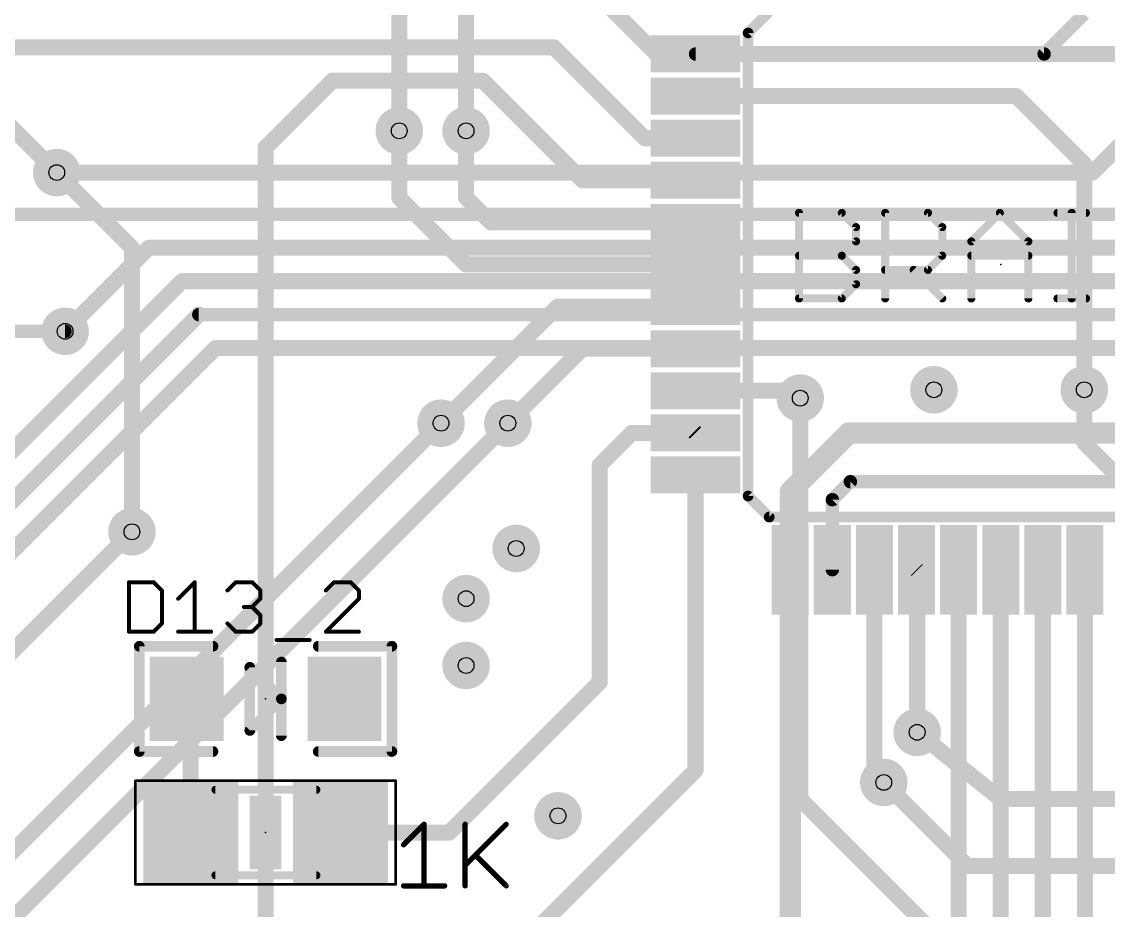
# Model space of a CAD drawing. Extents: x -1 to 156, y 2 to 108.
# Drawn here: x 39.82 to 60.46, y 44.88 to 61.76 of the extents above; entities that cross this region are included whole.
import ezdxf

# ---------------------------------------------------------------- set-up
doc = ezdxf.new("R2010")
doc.units = 0
for name, color, linetype in [('1', 22, 'CONTINUOUS'), ('16', 175, 'CONTINUOUS'), ('18', 82, 'CONTINUOUS'), ('21', 253, 'CONTINUOUS'), ('23', 7, 'CONTINUOUS'), ('25', 253, 'CONTINUOUS'), ('27', 253, 'CONTINUOUS'), ('29', 253, 'CONTINUOUS'), ('30', 253, 'CONTINUOUS'), ('31', 253, 'CONTINUOUS'), ('35', 253, 'CONTINUOUS'), ('39', 22, 'CONTINUOUS'), ('44', 253, 'CONTINUOUS'), ('51', 253, 'CONTINUOUS')]:
    doc.layers.add(name, color=color, linetype=linetype)

# ---------------------------------------------------------------- blocks, each defined once
blk = doc.blocks.new('RECT')
blk.add_solid([(-0.5, -0.5), (0.5, -0.5), (-0.5, 0.5), (0.5, 0.5)])
blk = doc.blocks.new('ROUNDV')
at = {"const_width": 0.5}
blk.add_lwpolyline([(0, -0.25, 1), (0, 0.25, 1), (0, -0.25)], format="xyb", dxfattribs=at)

msp = doc.modelspace()

# ---------------------------------------------------------------- linework, layer by layer
at = {"layer": '1'}
for points, const_width in [([(60.0075, 61.9125), (59.245, 61.15)], 0.254), ([(40.4813, 58.8963), (38.1, 61.2775)], 0.3048), ([(49.9269, 61.2775), (39.4494, 61.2775)], 0.3048), ([(49.9269, 61.2775), (51.6544, 59.55)], 0.3048), ([(59.245, 61.15), (52.62, 61.15)], 0.254), ([(45.72, 60.6425), (44.45, 59.3725)], 0.3048), ([(48.5775, 60.6425), (45.72, 60.6425)], 0.3048), ([(50.47, 58.75), (48.5775, 60.6425)], 0.3048), ([(52.62, 60.35), (58.7125, 60.35)], 0.3048), ([(58.7125, 60.35), (60.0075, 59.055)], 0.3048), ([(46.99, 59.69), (46.99, 58.42)], 0.3048), ([(48.26, 58.42), (48.26, 59.69)], 0.3048), ([(51.6544, 59.55), (52.62, 59.55)], 0.3048), ([(44.45, 59.3725), (44.45, 33.3375)], 0.3048), ([(60.0075, 59.055), (60.0075, 54.7688)], 0.3048), ([(41.91, 57.4675), (40.4813, 58.8963)], 0.3048), ([(52.62, 58.75), (50.47, 58.75)], 0.3048), ([(46.99, 58.42), (48.26, 57.15)], 0.3048), ([(48.73, 57.95), (48.26, 58.42)], 0.3048), ([(52.62, 57.95), (48.73, 57.95)], 0.3048), ([(41.91, 52.07), (41.91, 57.4675)], 0.3048), ([(48.26, 57.15), (52.62, 57.15)], 0.3048), ([(47.7838, 54.1337), (50, 56.35)], 0.3048), ([(50, 56.35), (52.62, 56.35)], 0.3048), ([(35.56, 55.88), (40.64, 55.88)], 0.254), ([(49.0538, 54.1337), (50.47, 55.55)], 0.3048), ([(50.47, 55.55), (52.62, 55.55)], 0.3048), ([(54.47, 54.75), (52.62, 54.75)], 0.3048), ([(54.61, 54.61), (54.47, 54.75)], 0.3048), ([(51.41, 53.95), (50.8, 53.34)], 0.3048), ([(52.62, 53.95), (51.41, 53.95)], 0.3048), ([(52.595, 53.975), (52.62, 53.95)], 0.3048), ([(54.42, 52.8325), (55.5375, 53.95)], 0.4064), ([(55.5375, 53.95), (60.82, 53.95)], 0.4064), ([(50.8, 53.34), (50.8, 49.2125)], 0.3048), ([(52.62, 53.15), (52.62, 47.54)], 0.3048), ([(55.22, 52.68), (55.5625, 53.0225)], 0.254), ([(55.5625, 53.0225), (61.2775, 53.0225)], 0.254), ([(54.42, 51.35), (54.42, 52.8325)], 0.4064), ([(55.22, 51.35), (55.22, 52.68)], 0.254), ([(54.42, 51.35), (54.42, 43.9425)], 0.4064), ([(56.02, 47.485), (56.02, 51.35)], 0.3048), ([(56.8325, 51.3375), (56.82, 51.35)], 0.3048), ([(56.8325, 48.26), (56.8325, 51.3375)], 0.3048), ([(57.62, 51.35), (57.62, 33.185)], 0.3048), ([(58.42, 51.35), (58.42, 34.29)], 0.3048), ([(59.22, 51.35), (59.22, 35.725)], 0.3048), ([(60.02, 51.35), (60.02, 42.85)], 0.3048), ([(50.8, 49.2125), (47.9425, 46.355)], 0.3048), ([(43.028, 48.817), (42.95, 48.895)], 0.3048), ([(43.028, 46.355), (43.028, 48.817)], 0.3048), ([(52.62, 47.54), (48.895, 43.815)], 0.3048), ([(56.1975, 47.3075), (56.02, 47.485)], 0.3048), ([(47.9425, 46.355), (45.872, 46.355)], 0.3048)]:
    msp.add_lwpolyline(points, dxfattribs=dict(at, const_width=const_width))
for points, const_width in [([(49.9808, 61.3314, 1), (49.873, 61.2236)], 0.1524), ([(49.9269, 61.2013, 1), (49.9269, 61.3537)], 0.1524), ([(52.62, 61.2135, 1), (52.62, 61.0865)], 0.127), ([(59.2001, 61.1949, 1), (59.2899, 61.1051)], 0.127), ([(59.245, 61.0865, 1), (59.245, 61.2135)], 0.127), ([(45.72, 60.7187, 1), (45.72, 60.5663)], 0.1524), ([(45.7739, 60.5886, 1), (45.6661, 60.6964)], 0.1524), ([(48.6314, 60.6964, 1), (48.5236, 60.5886)], 0.1524), ([(48.5775, 60.5663, 1), (48.5775, 60.7187)], 0.1524), ([(52.62, 60.4262, 1), (52.62, 60.2738)], 0.1524), ([(58.7664, 60.4039, 1), (58.6586, 60.2961)], 0.1524), ([(58.7125, 60.2738, 1), (58.7125, 60.4262)], 0.1524), ([(47.0662, 59.69, 1), (46.9138, 59.69)], 0.1524), ([(48.3362, 59.69, 1), (48.1838, 59.69)], 0.1524), ([(51.6544, 59.6262, 1), (51.6544, 59.4738)], 0.1524), ([(51.6005, 59.4961, 1), (51.7083, 59.6039)], 0.1524), ([(52.62, 59.4738, 1), (52.62, 59.6262)], 0.1524), ([(44.5262, 59.3725, 1), (44.3738, 59.3725)], 0.1524), ([(44.3961, 59.4264, 1), (44.5039, 59.3186)], 0.1524), ([(60.0837, 59.055, 1), (59.9313, 59.055)], 0.1524), ([(59.9536, 59.0011, 1), (60.0614, 59.1089)], 0.1524), ([(40.5351, 58.9501, 1), (40.4274, 58.8424)], 0.1524), ([(40.4274, 58.8424, 1), (40.5351, 58.9501)], 0.1524), ([(50.47, 58.8262, 1), (50.47, 58.6738)], 0.1524), ([(50.4161, 58.6961, 1), (50.5239, 58.8039)], 0.1524), ([(52.62, 58.6738, 1), (52.62, 58.8262)], 0.1524), ([(47.0439, 58.4739, 1), (46.9361, 58.3661)], 0.1524), ([(46.9138, 58.42, 1), (47.0662, 58.42)], 0.1524), ([(48.3139, 58.4739, 1), (48.2061, 58.3661)], 0.1524), ([(48.1838, 58.42, 1), (48.3362, 58.42)], 0.1524), ([(48.73, 58.0262, 1), (48.73, 57.8738)], 0.1524), ([(48.6761, 57.8961, 1), (48.7839, 58.0039)], 0.1524), ([(52.62, 57.8738, 1), (52.62, 58.0262)], 0.1524), ([(41.9862, 57.4675, 1), (41.8338, 57.4675)], 0.1524), ([(41.8561, 57.4136, 1), (41.9639, 57.5214)], 0.1524), ([(48.26, 57.2262, 1), (48.26, 57.0738)], 0.1524), ([(48.2061, 57.0961, 1), (48.3139, 57.2039)], 0.1524), ([(52.62, 57.0738, 1), (52.62, 57.2262)], 0.1524), ([(50, 56.4262, 1), (50, 56.2738)], 0.1524), ([(50.0539, 56.2961, 1), (49.9461, 56.4039)], 0.1524), ([(52.62, 56.2738, 1), (52.62, 56.4262)], 0.1524), ([(40.64, 55.8165, 1), (40.64, 55.9435)], 0.127), ([(50.47, 55.6262, 1), (50.47, 55.4738)], 0.1524), ([(50.5239, 55.4961, 1), (50.4161, 55.6039)], 0.1524), ([(52.62, 55.4738, 1), (52.62, 55.6262)], 0.1524), ([(52.62, 54.8262, 1), (52.62, 54.6738)], 0.1524), ([(54.5239, 54.8039, 1), (54.4161, 54.6961)], 0.1524), ([(54.47, 54.6738, 1), (54.47, 54.8262)], 0.1524), ([(54.5561, 54.5561, 1), (54.6639, 54.6639)], 0.1524), ([(59.9313, 54.7688, 1), (60.0837, 54.7688)], 0.1524), ([(47.7299, 54.1876, 1), (47.8376, 54.0799)], 0.1524), ([(48.9999, 54.1876, 1), (49.1076, 54.0799)], 0.1524), ([(51.41, 54.0262, 1), (51.41, 53.8738)], 0.1524), ([(51.4639, 53.8961, 1), (51.3561, 54.0039)], 0.1524), ([(52.6489, 54.0289, 1), (52.5411, 53.9211)], 0.1524), ([(52.62, 53.8738, 1), (52.62, 54.0262)], 0.1524), ([(55.5375, 54.0516, 1), (55.5375, 53.8484)], 0.2032), ([(55.6093, 53.8782, 1), (55.4657, 54.0218)], 0.2032), ([(52.5661, 53.8961, 1), (52.6739, 54.0039)], 0.1524), ([(50.8762, 53.34, 1), (50.7238, 53.34)], 0.1524), ([(50.7461, 53.3939, 1), (50.8539, 53.2861)], 0.1524), ([(52.6962, 53.15, 1), (52.5438, 53.15)], 0.1524), ([(55.5625, 53.086, 1), (55.5625, 52.959)], 0.127), ([(55.6074, 52.9776, 1), (55.5176, 53.0674)], 0.127), ([(54.5216, 52.8325, 1), (54.3184, 52.8325)], 0.2032), ([(54.3482, 52.9043, 1), (54.4918, 52.7607)], 0.2032), ([(55.2835, 52.68, 1), (55.1565, 52.68)], 0.127), ([(55.1751, 52.7249, 1), (55.2649, 52.6351)], 0.127), ([(41.8338, 52.07, 1), (41.9862, 52.07)], 0.1524), ([(54.5216, 51.35, 1), (54.3184, 51.35)], 0.2032), ([(54.3184, 51.35, 1), (54.5216, 51.35)], 0.2032), ([(55.1565, 51.35, 1), (55.2835, 51.35)], 0.127), ([(56.0962, 51.35, 1), (55.9438, 51.35)], 0.1524), ([(56.8739, 51.4039, 1), (56.7661, 51.2961)], 0.1524), ([(56.9087, 51.3375, 1), (56.7563, 51.3375)], 0.1524), ([(56.7786, 51.2836, 1), (56.8864, 51.3914)], 0.1524), ([(57.6962, 51.35, 1), (57.5438, 51.35)], 0.1524), ([(58.4962, 51.35, 1), (58.3438, 51.35)], 0.1524), ([(59.2962, 51.35, 1), (59.1438, 51.35)], 0.1524), ([(60.0962, 51.35, 1), (59.9438, 51.35)], 0.1524), ([(50.8539, 49.1586, 1), (50.7461, 49.2664)], 0.1524), ([(50.7238, 49.2125, 1), (50.8762, 49.2125)], 0.1524), ([(43.0039, 48.9489, 1), (42.8961, 48.8411)], 0.1524), ([(43.1042, 48.817, 1), (42.9518, 48.817)], 0.1524), ([(42.9741, 48.7631, 1), (43.0819, 48.8709)], 0.1524), ([(56.7563, 48.26, 1), (56.9087, 48.26)], 0.1524), ([(52.5438, 47.54, 1), (52.6962, 47.54)], 0.1524), ([(52.6739, 47.4861, 1), (52.5661, 47.5939)], 0.1524), ([(56.0739, 47.5389, 1), (55.9661, 47.4311)], 0.1524), ([(55.9438, 47.485, 1), (56.0962, 47.485)], 0.1524), ([(56.1436, 47.2536, 1), (56.2514, 47.3614)], 0.1524), ([(45.872, 46.4312, 1), (45.872, 46.2788)], 0.1524), ([(47.8886, 46.4089, 1), (47.9964, 46.3011)], 0.1524), ([(47.9425, 46.2788, 1), (47.9425, 46.4312)], 0.1524), ([(42.9518, 46.355, 1), (43.1042, 46.355)], 0.1524)]:
    msp.add_lwpolyline(points, format="xyb", dxfattribs=dict(at, const_width=const_width))
at = {"layer": '16'}
for points, const_width in [([(46.99, 62.23), (46.99, 59.69)], 0.3048), ([(48.26, 59.69), (48.26, 62.23)], 0.3048), ([(51.88, 61.15), (50.8, 62.23)], 0.3048), ([(62.04, 61.15), (51.88, 61.15)], 0.3048), ([(60.1663, 58.8963), (62.23, 60.96)], 0.3048), ([(40.4813, 58.8963), (60.1663, 58.8963)], 0.3048), ([(37.465, 58.1025), (60.6425, 58.1025)], 0.254), ([(40.64, 55.88), (42.2275, 57.4675)], 0.3048), ([(42.2275, 57.4675), (61.2775, 57.4675)], 0.3048), ([(42.8625, 56.8325), (39.0525, 53.0225)], 0.3048), ([(61.9125, 56.8325), (42.8625, 56.8325)], 0.3048), ([(43.18, 56.1975), (30.5594, 43.5769)], 0.3048), ([(62.23, 56.1975), (43.18, 56.1975)], 0.254), ([(30.48, 42.545), (43.4975, 55.5625)], 0.3048), ([(60.96, 55.5625), (43.4975, 55.5625)], 0.3048), ([(54.61, 46.99), (54.61, 54.61)], 0.3048), ([(60.0075, 54.7688), (60.0075, 53.7625)], 0.3048), ([(38.735, 45.085), (47.7838, 54.1337)], 0.3048), ([(39.37, 44.45), (49.0538, 54.1337)], 0.3048), ([(60.0075, 53.7625), (62.42, 51.35)], 0.3048), ([(38.1, 48.26), (41.91, 52.07)], 0.3048), ([(58.42, 46.99), (56.8325, 48.26)], 0.3048), ([(57.785, 45.72), (56.1975, 47.3075)], 0.3048), ([(58.42, 43.18), (54.61, 46.99)], 0.3048), ([(66.04, 46.99), (58.42, 46.99)], 0.3048), ([(63.5, 45.72), (57.785, 45.72)], 0.3048)]:
    msp.add_lwpolyline(points, dxfattribs=dict(at, const_width=const_width))
for points, const_width in [([(51.88, 61.2262, 1), (51.88, 61.0738)], 0.1524), ([(51.8261, 61.0961, 1), (51.9339, 61.2039)], 0.1524), ([(46.9138, 59.69, 1), (47.0662, 59.69)], 0.1524), ([(48.1838, 59.69, 1), (48.3362, 59.69)], 0.1524), ([(40.4813, 58.9725, 1), (40.4813, 58.8201)], 0.1524), ([(60.1124, 58.9501, 1), (60.2201, 58.8424)], 0.1524), ([(60.1663, 58.8201, 1), (60.1663, 58.9725)], 0.1524), ([(42.2275, 57.5437, 1), (42.2275, 57.3913)], 0.1524), ([(42.2814, 57.4136, 1), (42.1736, 57.5214)], 0.1524), ([(42.8625, 56.9087, 1), (42.8625, 56.7563)], 0.1524), ([(42.9164, 56.7786, 1), (42.8086, 56.8864)], 0.1524), ([(43.2339, 56.1436, 1), (43.1261, 56.2514)], 0.1524), ([(43.18, 56.261, 1), (43.18, 56.134)], 0.127), ([(40.5861, 55.9339, 1), (40.6939, 55.8261)], 0.1524), ([(43.4975, 55.6387, 1), (43.4975, 55.4863)], 0.1524), ([(43.5514, 55.5086, 1), (43.4436, 55.6164)], 0.1524), ([(54.6862, 54.61, 1), (54.5338, 54.61)], 0.1524), ([(60.0837, 54.7688, 1), (59.9313, 54.7688)], 0.1524), ([(47.8376, 54.0799, 1), (47.7299, 54.1876)], 0.1524), ([(49.1076, 54.0799, 1), (48.9999, 54.1876)], 0.1524), ([(60.0614, 53.8164, 1), (59.9536, 53.7086)], 0.1524), ([(59.9313, 53.7625, 1), (60.0837, 53.7625)], 0.1524), ([(41.9639, 52.0161, 1), (41.8561, 52.1239)], 0.1524), ([(56.8801, 48.3195, 1), (56.7849, 48.2005)], 0.1524), ([(56.2514, 47.3614, 1), (56.1436, 47.2536)], 0.1524), ([(54.6639, 47.0439, 1), (54.5561, 46.9361)], 0.1524), ([(58.42, 47.0662, 1), (58.42, 46.9138)], 0.1524), ([(58.3724, 46.9305, 1), (58.4676, 47.0495)], 0.1524), ([(54.5338, 46.99, 1), (54.6862, 46.99)], 0.1524), ([(57.785, 45.7962, 1), (57.785, 45.6438)], 0.1524), ([(57.7311, 45.6661, 1), (57.8389, 45.7739)], 0.1524)]:
    msp.add_lwpolyline(points, format="xyb", dxfattribs=dict(at, const_width=const_width))
at = {"layer": '21', "const_width": 0.2032}
for points in [[(53.62, 61.55), (54.02, 61.95)], [(53.62, 52.75), (53.62, 61.55)], [(54.02, 52.35), (53.62, 52.75)], [(62.82, 52.35), (54.02, 52.35)], [(43.45, 49.895), (42.05, 49.895)], [(42.05, 49.895), (42.05, 47.895)], [(45.45, 49.895), (46.85, 49.895)], [(46.85, 49.895), (46.85, 47.895)], [(44.75, 48.895), (44.15, 49.495)], [(44.15, 49.495), (44.15, 48.295)], [(44.75, 49.595), (44.75, 48.895)], [(44.15, 48.295), (44.75, 48.895)], [(44.75, 48.895), (44.75, 48.195)], [(42.05, 47.895), (43.45, 47.895)], [(46.85, 47.895), (45.45, 47.895)]]:
    msp.add_lwpolyline(points, dxfattribs=at)
at = {"layer": '21', "const_width": 0.1016}
for points in [[(53.6708, 61.55, 1), (53.5692, 61.55)], [(53.5841, 61.5859, 1), (53.6559, 61.5141)], [(53.6559, 52.7859, 1), (53.5841, 52.7141)], [(53.5692, 52.75, 1), (53.6708, 52.75)], [(54.02, 52.4008, 1), (54.02, 52.2992)], [(53.9841, 52.3141, 1), (54.0559, 52.3859)], [(42.05, 49.9458, 1), (42.05, 49.8442)], [(42.1008, 49.895, 1), (41.9992, 49.895)], [(43.45, 49.8442, 1), (43.45, 49.9458)], [(45.45, 49.9458, 1), (45.45, 49.8442)], [(46.9008, 49.895, 1), (46.7992, 49.895)], [(46.85, 49.8442, 1), (46.85, 49.9458)], [(44.1859, 49.5309, 1), (44.1141, 49.4591)], [(44.2008, 49.495, 1), (44.0992, 49.495)], [(44.8008, 49.595, 1), (44.6992, 49.595)], [(44.8008, 48.895, 1), (44.6992, 48.895)], [(44.6992, 48.895, 1), (44.8008, 48.895)], [(44.7859, 48.8591, 1), (44.7141, 48.9309)], [(44.7141, 48.8591, 1), (44.7859, 48.9309)], [(44.1141, 48.3309, 1), (44.1859, 48.2591)], [(44.0992, 48.295, 1), (44.2008, 48.295)], [(44.6992, 48.195, 1), (44.8008, 48.195)], [(42.05, 47.9458, 1), (42.05, 47.8442)], [(41.9992, 47.895, 1), (42.1008, 47.895)], [(43.45, 47.8442, 1), (43.45, 47.9458)], [(45.45, 47.9458, 1), (45.45, 47.8442)], [(46.7992, 47.895, 1), (46.9008, 47.895)], [(46.85, 47.8442, 1), (46.85, 47.9458)]]:
    msp.add_lwpolyline(points, format="xyb", dxfattribs=at)
at = {"layer": '23'}
for p in [(58.42, 57.15), (44.45, 48.895), (44.45, 46.355)]:
    msp.add_point(p, dxfattribs=at)
at = {"layer": '25', "const_width": 0.0381}
for points in [[(41.8719, 51.112, 1), (41.8338, 51.112)], [(41.8529, 51.131, 1), (41.8529, 51.0929)], [(42.3366, 51.1254, 1), (42.3097, 51.0985)], [(42.3232, 51.0929, 1), (42.3232, 51.131)], [(43.121, 51.112, 1), (43.0829, 51.112)], [(43.1154, 51.0985, 1), (43.0884, 51.1254)], [(43.8807, 51.131, 1), (43.8807, 51.0929)], [(43.8941, 51.0985, 1), (43.8672, 51.1254)], [(44.2077, 51.1254, 1), (44.1807, 51.0985)], [(44.1942, 51.0929, 1), (44.1942, 51.131)], [(45.7517, 51.131, 1), (45.7517, 51.0929)], [(45.7652, 51.0985, 1), (45.7382, 51.1254)], [(46.0787, 51.1254, 1), (46.0518, 51.0985)], [(46.0652, 51.0929, 1), (46.0652, 51.131)], [(42.499, 50.9552, 1), (42.4609, 50.9552)], [(42.4664, 50.9417, 1), (42.4934, 50.9687)], [(42.7749, 50.8119, 1), (42.8018, 50.7849)], [(43.7104, 50.9687, 1), (43.7374, 50.9417)], [(44.37, 50.9552, 1), (44.3319, 50.9552)], [(44.3319, 50.7984, 1), (44.37, 50.7984)], [(44.3375, 50.9417, 1), (44.3644, 50.9687)], [(44.3644, 50.7849, 1), (44.3375, 50.8119)], [(45.5815, 50.9687, 1), (45.6084, 50.9417)], [(46.241, 50.9552, 1), (46.2029, 50.9552)], [(46.2029, 50.7984, 1), (46.241, 50.7984)], [(46.2085, 50.9417, 1), (46.2355, 50.9687)], [(46.2355, 50.7849, 1), (46.2085, 50.8119)], [(44.0374, 50.6607, 1), (44.0374, 50.6226)], [(44.2077, 50.6551, 1), (44.1807, 50.6282)], [(44.1807, 50.6551, 1), (44.2077, 50.6282)], [(44.1942, 50.6226, 1), (44.1942, 50.6607)], [(44.37, 50.4849, 1), (44.3319, 50.4849)], [(44.3375, 50.4714, 1), (44.3644, 50.4984)], [(41.8338, 50.1714, 1), (41.8719, 50.1714)], [(41.8529, 50.1904, 1), (41.8529, 50.1523)], [(42.3097, 50.1848, 1), (42.3366, 50.1579)], [(42.3232, 50.1523, 1), (42.3232, 50.1904)], [(42.4609, 50.3281, 1), (42.499, 50.3281)], [(42.4934, 50.3146, 1), (42.4664, 50.3416)], [(42.7884, 50.1904, 1), (42.7884, 50.1523)], [(43.0829, 50.1714, 1), (43.121, 50.1714)], [(43.4154, 50.1523, 1), (43.4154, 50.1904)], [(43.7374, 50.3416, 1), (43.7104, 50.3146)], [(43.8807, 50.1904, 1), (43.8807, 50.1523)], [(43.8672, 50.1579, 1), (43.8941, 50.1848)], [(44.1807, 50.1848, 1), (44.2077, 50.1579)], [(44.1942, 50.1523, 1), (44.1942, 50.1904)], [(44.3319, 50.3281, 1), (44.37, 50.3281)], [(44.3644, 50.3146, 1), (44.3375, 50.3416)], [(45.5949, 50.1904, 1), (45.5949, 50.1523)], [(45.5815, 50.1848, 1), (45.6084, 50.1579)], [(46.222, 50.1523, 1), (46.222, 50.1904)], [(44.6594, 50.0336, 1), (44.6594, 49.9955)], [(45.2865, 49.9955, 1), (45.2865, 50.0336)]]:
    msp.add_lwpolyline(points, format="xyb", dxfattribs=at)
at = {"layer": '25', "const_width": 0.0762}
for points in [[(41.8529, 51.112), (41.8529, 50.1714)], [(42.3232, 51.112), (41.8529, 51.112)], [(42.4799, 50.9552), (42.3232, 51.112)], [(42.7884, 50.7984), (43.1019, 51.112)], [(43.1019, 51.112), (43.1019, 50.1714)], [(43.7239, 50.9552), (43.8807, 51.112)], [(43.8807, 51.112), (44.1942, 51.112)], [(44.1942, 51.112), (44.351, 50.9552)], [(45.7517, 51.112), (45.5949, 50.9552)], [(46.0652, 51.112), (45.7517, 51.112)], [(46.222, 50.9552), (46.0652, 51.112)], [(42.4799, 50.3281), (42.4799, 50.9552)], [(44.351, 50.7984), (44.1942, 50.6417)], [(44.351, 50.9552), (44.351, 50.7984)], [(45.5949, 50.1714), (46.222, 50.7984)], [(46.222, 50.7984), (46.222, 50.9552)], [(44.1942, 50.6417), (44.0374, 50.6417)], [(44.1942, 50.6417), (44.351, 50.4849)], [(44.351, 50.4849), (44.351, 50.3281)], [(41.8529, 50.1714), (42.3232, 50.1714)], [(42.3232, 50.1714), (42.4799, 50.3281)], [(42.7884, 50.1714), (43.4154, 50.1714)], [(43.8807, 50.1714), (43.7239, 50.3281)], [(44.1942, 50.1714), (43.8807, 50.1714)], [(44.351, 50.3281), (44.1942, 50.1714)], [(46.222, 50.1714), (45.5949, 50.1714)], [(44.6594, 50.0146), (45.2865, 50.0146)]]:
    msp.add_lwpolyline(points, dxfattribs=at)
at = {"layer": '27'}
for points, const_width in [([(54.5868, 56.5039), (54.5868, 58.1309)], 0.1524), ([(54.5868, 58.1309), (55.4002, 58.1309)], 0.1524), ([(55.4002, 58.1309), (55.6714, 57.8598)], 0.1524), ([(56.2239, 56.5039), (56.2239, 58.1309)], 0.1524), ([(56.2239, 58.1309), (57.0374, 58.1309)], 0.1524), ([(57.0374, 58.1309), (57.3086, 57.8598)], 0.1524), ([(57.8611, 57.5886), (58.4034, 58.1309)], 0.1524), ([(58.4034, 58.1309), (58.9457, 57.5886)], 0.1524), ([(59.4982, 58.1309), (60.0405, 58.1309)], 0.1524), ([(59.7694, 56.5039), (59.7694, 58.1309)], 0.1524), ([(55.6714, 57.8598), (55.6714, 57.5886)], 0.1524), ([(57.3086, 57.8598), (57.3086, 57.3174)], 0.1524), ([(55.6714, 57.5886), (55.4002, 57.3174)], 0.1524), ([(57.8611, 56.5039), (57.8611, 57.5886)], 0.1524), ([(58.9457, 57.5886), (58.9457, 56.5039)], 0.1524), ([(54.5868, 57.3174), (55.4002, 57.3174)], 0.1524), ([(55.4002, 57.3174), (55.6714, 57.0463)], 0.1524), ([(57.3086, 57.3174), (57.0374, 57.0463)], 0.1524), ([(57.8611, 57.3174), (58.9457, 57.3174)], 0.1524), ([(55.6714, 57.0463), (55.6714, 56.7751)], 0.1524), ([(57.0374, 57.0463), (56.2239, 57.0463)], 0.1524), ([(56.7662, 57.0463), (57.3086, 56.5039)], 0.1524), ([(55.6714, 56.7751), (55.4002, 56.5039)], 0.1524), ([(55.4002, 56.5039), (54.5868, 56.5039)], 0.1524), ([(59.4982, 56.5039), (60.0405, 56.5039)], 0.1524), ([(47.0725, 46.1218), (47.4623, 46.5116)], 0.1016), ([(47.4623, 46.5116), (47.4623, 45.3422)], 0.1016), ([(48.2419, 46.5116), (48.2419, 45.3422)], 0.1016), ([(48.2419, 45.732), (49.0215, 46.5116)], 0.1016), ([(48.4368, 45.9269), (49.0215, 45.3422)], 0.1016), ([(47.0725, 45.3422), (47.8521, 45.3422)], 0.1016)]:
    msp.add_lwpolyline(points, dxfattribs=dict(at, const_width=const_width))
for points, const_width in [([(54.6249, 58.1309, 1), (54.5487, 58.1309)], 0.0762), ([(54.5868, 58.169, 1), (54.5868, 58.0928)], 0.0762), ([(55.4272, 58.1579, 1), (55.3733, 58.104)], 0.0762), ([(55.4002, 58.0928, 1), (55.4002, 58.169)], 0.0762), ([(56.262, 58.1309, 1), (56.1858, 58.1309)], 0.0762), ([(56.2239, 58.169, 1), (56.2239, 58.0928)], 0.0762), ([(57.0643, 58.1579, 1), (57.0105, 58.104)], 0.0762), ([(57.0374, 58.0928, 1), (57.0374, 58.169)], 0.0762), ([(58.4303, 58.1579, 1), (58.3764, 58.104)], 0.0762), ([(58.4303, 58.104, 1), (58.3764, 58.1579)], 0.0762), ([(59.4982, 58.169, 1), (59.4982, 58.0928)], 0.0762), ([(59.8075, 58.1309, 1), (59.7313, 58.1309)], 0.0762), ([(60.0405, 58.0928, 1), (60.0405, 58.169)], 0.0762), ([(55.7095, 57.8598, 1), (55.6333, 57.8598)], 0.0762), ([(55.6445, 57.8328, 1), (55.6983, 57.8867)], 0.0762), ([(57.3467, 57.8598, 1), (57.2705, 57.8598)], 0.0762), ([(57.2816, 57.8328, 1), (57.3355, 57.8867)], 0.0762), ([(55.6333, 57.5886, 1), (55.7095, 57.5886)], 0.0762), ([(55.6984, 57.5616, 1), (55.6445, 57.6155)], 0.0762), ([(57.8341, 57.6155, 1), (57.888, 57.5616)], 0.0762), ([(57.8992, 57.5886, 1), (57.823, 57.5886)], 0.0762), ([(58.9838, 57.5886, 1), (58.9076, 57.5886)], 0.0762), ([(58.9188, 57.5616, 1), (58.9727, 57.6155)], 0.0762), ([(54.5868, 57.3555, 1), (54.5868, 57.2793)], 0.0762), ([(55.4272, 57.3444, 1), (55.3733, 57.2905)], 0.0762), ([(55.3733, 57.3444, 1), (55.4272, 57.2905)], 0.0762), ([(55.4002, 57.2793, 1), (55.4002, 57.3555)], 0.0762), ([(57.2705, 57.3174, 1), (57.3467, 57.3174)], 0.0762), ([(57.3355, 57.2905, 1), (57.2816, 57.3444)], 0.0762), ([(57.8611, 57.3555, 1), (57.8611, 57.2793)], 0.0762), ([(58.9457, 57.2793, 1), (58.9457, 57.3555)], 0.0762), ([(55.7095, 57.0463, 1), (55.6333, 57.0463)], 0.0762), ([(55.6445, 57.0193, 1), (55.6984, 57.0732)], 0.0762), ([(56.2239, 57.0844, 1), (56.2239, 57.0082)], 0.0762), ([(56.7932, 57.0732, 1), (56.7393, 57.0193)], 0.0762), ([(57.0105, 57.0732, 1), (57.0643, 57.0193)], 0.0762), ([(57.0374, 57.0082, 1), (57.0374, 57.0844)], 0.0762), ([(55.6333, 56.7751, 1), (55.7095, 56.7751)], 0.0762), ([(55.6983, 56.7481, 1), (55.6445, 56.802)], 0.0762), ([(54.5868, 56.542, 1), (54.5868, 56.4658)], 0.0762), ([(55.4002, 56.4658, 1), (55.4002, 56.542)], 0.0762), ([(59.4982, 56.542, 1), (59.4982, 56.4658)], 0.0762), ([(60.0405, 56.4658, 1), (60.0405, 56.542)], 0.0762), ([(54.5487, 56.5039, 1), (54.6249, 56.5039)], 0.0762), ([(55.3733, 56.5309, 1), (55.4272, 56.477)], 0.0762), ([(56.1858, 56.5039, 1), (56.262, 56.5039)], 0.0762), ([(57.2816, 56.477, 1), (57.3355, 56.5309)], 0.0762), ([(57.823, 56.5039, 1), (57.8992, 56.5039)], 0.0762), ([(58.9076, 56.5039, 1), (58.9838, 56.5039)], 0.0762), ([(59.7313, 56.5039, 1), (59.8075, 56.5039)], 0.0762), ([(47.4877, 46.5116, 1), (47.4369, 46.5116)], 0.0508), ([(47.4803, 46.4936, 1), (47.4444, 46.5295)], 0.0508), ([(48.2673, 46.5116, 1), (48.2165, 46.5116)], 0.0508), ([(49.0395, 46.4936, 1), (49.0036, 46.5295)], 0.0508), ([(47.0546, 46.1397, 1), (47.0905, 46.1038)], 0.0508), ([(48.4548, 45.9448, 1), (48.4189, 45.9089)], 0.0508), ([(48.224, 45.7499, 1), (48.2599, 45.714)], 0.0508), ([(47.0725, 45.3676, 1), (47.0725, 45.3168)], 0.0508), ([(47.4369, 45.3422, 1), (47.4877, 45.3422)], 0.0508), ([(47.8521, 45.3168, 1), (47.8521, 45.3676)], 0.0508), ([(48.2165, 45.3422, 1), (48.2673, 45.3422)], 0.0508), ([(49.0036, 45.3242, 1), (49.0395, 45.3601)], 0.0508)]:
    msp.add_lwpolyline(points, format="xyb", dxfattribs=dict(at, const_width=const_width))
at = {"layer": '39', "const_width": 0.0508}
for points in [[(41.977, 45.372), (41.977, 47.338)], [(41.977, 47.338), (46.923, 47.338)], [(46.923, 47.338), (46.923, 45.372)], [(46.923, 45.372), (41.977, 45.372)]]:
    msp.add_lwpolyline(points, dxfattribs=at)
at = {"layer": '39', "const_width": 0.0254}
for points in [[(41.9897, 47.338, 1), (41.9643, 47.338)], [(41.977, 47.3507, 1), (41.977, 47.3253)], [(46.9357, 47.338, 1), (46.9103, 47.338)], [(46.923, 47.3253, 1), (46.923, 47.3507)], [(41.977, 45.3847, 1), (41.977, 45.3593)], [(41.9643, 45.372, 1), (41.9897, 45.372)], [(46.9103, 45.372, 1), (46.9357, 45.372)], [(46.923, 45.3593, 1), (46.923, 45.3847)]]:
    msp.add_lwpolyline(points, format="xyb", dxfattribs=at)
at = {"layer": '44'}
for centre in [(46.99, 59.69), (48.26, 59.69), (40.4813, 58.8963), (40.64, 55.88), (54.61, 54.61), (57.15, 54.7688), (60.0075, 54.7688), (47.7838, 54.1337), (49.0538, 54.1337), (41.91, 52.07), (49.2125, 51.7525), (48.26, 50.8), (48.26, 49.53), (56.8325, 48.26), (56.1975, 47.3075), (50.0063, 46.6725)]:
    msp.add_circle(centre, 0.15, dxfattribs=at)
at = {"layer": '51', "const_width": 0.1524}
for points in [[(43.4975, 47.1678), (45.4152, 47.1678)], [(43.4975, 45.5422), (45.4152, 45.5422)]]:
    msp.add_lwpolyline(points, dxfattribs=at)
at = {"layer": '51', "const_width": 0.0762}
for points in [[(43.4975, 47.2059, 1), (43.4975, 47.1297)], [(45.4152, 47.1297, 1), (45.4152, 47.2059)], [(43.4975, 45.5803, 1), (43.4975, 45.5041)], [(45.4152, 45.5041, 1), (45.4152, 45.5803)]]:
    msp.add_lwpolyline(points, format="xyb", dxfattribs=at)

# ---------------------------------------------------------------- block references
at = {"layer": '1', "rotation": 180}
for p, xscale, yscale in [((52.62, 61.15), 1.5, 0.5), ((52.62, 60.35), 1.5, 0.5), ((52.62, 59.55), 1.5, 0.5), ((52.62, 58.75), 1.5, 0.5), ((52.62, 57.95), 1.5, 0.5), ((52.62, 57.15), 1.5, 0.5), ((52.62, 56.35), 1.5, 0.5), ((52.62, 55.55), 1.5, 0.5), ((52.62, 54.75), 1.5, 0.5), ((52.62, 53.95), 1.5, 0.5), ((52.62, 53.15), 1.5, 0.5), ((54.42, 51.35), 0.5, 1.5), ((55.22, 51.35), 0.5, 1.5), ((56.02, 51.35), 0.5, 1.5), ((56.82, 51.35), 0.5, 1.5), ((57.62, 51.35), 0.5, 1.5), ((58.42, 51.35), 0.5, 1.5), ((59.22, 51.35), 0.5, 1.5), ((60.02, 51.35), 0.5, 1.5), ((43.028, 46.355), 1.6, 1.803), ((45.872, 46.355), 1.6, 1.803)]:
    msp.add_blockref('RECT', p, dxfattribs=dict(at, xscale=xscale, yscale=yscale))
at = {"layer": '1', "xscale": 1.2, "yscale": 1.4}
for p in [(42.95, 48.895), (45.95, 48.895)]:
    msp.add_blockref('RECT', p, dxfattribs=at)
at = {"layer": '18', "xscale": 0.7, "yscale": 0.7}
for p in [(46.99, 59.69), (46.99, 59.69), (48.26, 59.69), (48.26, 59.69), (40.4813, 58.8963), (40.4813, 58.8963), (40.64, 55.88), (40.64, 55.88), (54.61, 54.61), (54.61, 54.61), (57.15, 54.7688), (57.15, 54.7688), (60.0075, 54.7688), (60.0075, 54.7688), (47.7838, 54.1337), (47.7838, 54.1337), (49.0538, 54.1337), (49.0538, 54.1337), (41.91, 52.07), (41.91, 52.07), (49.2125, 51.7525), (49.2125, 51.7525), (48.26, 50.8), (48.26, 50.8), (48.26, 49.53), (48.26, 49.53), (56.8325, 48.26), (56.8325, 48.26), (56.1975, 47.3075), (56.1975, 47.3075), (50.0063, 46.6725), (50.0063, 46.6725)]:
    msp.add_blockref('ROUNDV', p, dxfattribs=at)
at = {"layer": '29', "rotation": 180}
for p, xscale, yscale in [((52.62, 61.15), 1.7032, 0.7032), ((52.62, 60.35), 1.7032, 0.7032), ((52.62, 59.55), 1.7032, 0.7032), ((52.62, 58.75), 1.7032, 0.7032), ((52.62, 57.95), 1.7032, 0.7032), ((52.62, 57.15), 1.7032, 0.7032), ((52.62, 56.35), 1.7032, 0.7032), ((52.62, 55.55), 1.7032, 0.7032), ((52.62, 54.75), 1.7032, 0.7032), ((52.62, 53.95), 1.7032, 0.7032), ((52.62, 53.15), 1.7032, 0.7032), ((54.42, 51.35), 0.7032, 1.7032), ((55.22, 51.35), 0.7032, 1.7032), ((56.02, 51.35), 0.7032, 1.7032), ((56.82, 51.35), 0.7032, 1.7032), ((57.62, 51.35), 0.7032, 1.7032), ((58.42, 51.35), 0.7032, 1.7032), ((59.22, 51.35), 0.7032, 1.7032), ((60.02, 51.35), 0.7032, 1.7032), ((43.028, 46.355), 1.8032, 2.0062), ((45.872, 46.355), 1.8032, 2.0062)]:
    msp.add_blockref('RECT', p, dxfattribs=dict(at, xscale=xscale, yscale=yscale))
at = {"layer": '29'}
for name, p, xscale, yscale in [('ROUNDV', (46.99, 59.69), 0.9032, 0.9032), ('ROUNDV', (48.26, 59.69), 0.9032, 0.9032), ('ROUNDV', (40.4813, 58.8963), 0.9032, 0.9032), ('ROUNDV', (40.64, 55.88), 0.9032, 0.9032), ('ROUNDV', (57.15, 54.7688), 0.9032, 0.9032), ('ROUNDV', (60.0075, 54.7688), 0.9032, 0.9032), ('ROUNDV', (54.61, 54.61), 0.9032, 0.9032), ('ROUNDV', (47.7838, 54.1337), 0.9032, 0.9032), ('ROUNDV', (49.0538, 54.1337), 0.9032, 0.9032), ('ROUNDV', (41.91, 52.07), 0.9032, 0.9032), ('ROUNDV', (49.2125, 51.7525), 0.9032, 0.9032), ('ROUNDV', (48.26, 50.8), 0.9032, 0.9032), ('ROUNDV', (48.26, 49.53), 0.9032, 0.9032), ('RECT', (42.95, 48.895), 1.4032, 1.6032), ('RECT', (45.95, 48.895), 1.4032, 1.6032), ('ROUNDV', (56.8325, 48.26), 0.9032, 0.9032), ('ROUNDV', (56.1975, 47.3075), 0.9032, 0.9032), ('ROUNDV', (50.0063, 46.6725), 0.9032, 0.9032)]:
    msp.add_blockref(name, p, dxfattribs=dict(at, xscale=xscale, yscale=yscale))
at = {"layer": '30', "xscale": 0.9032, "yscale": 0.9032}
for p in [(46.99, 59.69), (48.26, 59.69), (40.4813, 58.8963), (40.64, 55.88), (57.15, 54.7688), (60.0075, 54.7688), (54.61, 54.61), (47.7838, 54.1337), (49.0538, 54.1337), (41.91, 52.07), (49.2125, 51.7525), (48.26, 50.8), (48.26, 49.53), (56.8325, 48.26), (56.1975, 47.3075), (50.0063, 46.6725)]:
    msp.add_blockref('ROUNDV', p, dxfattribs=at)
at = {"layer": '31', "rotation": 180}
for p, xscale, yscale in [((52.62, 61.15), 1.4238, 0.4238), ((52.62, 60.35), 1.4238, 0.4238), ((52.62, 59.55), 1.4238, 0.4238), ((52.62, 58.75), 1.4238, 0.4238), ((52.62, 57.95), 1.4238, 0.4238), ((52.62, 57.15), 1.4238, 0.4238), ((52.62, 56.35), 1.4238, 0.4238), ((52.62, 55.55), 1.4238, 0.4238), ((52.62, 54.75), 1.4238, 0.4238), ((52.62, 53.95), 1.4238, 0.4238), ((52.62, 53.15), 1.4238, 0.4238), ((54.42, 51.35), 0.4238, 1.4238), ((55.22, 51.35), 0.4238, 1.4238), ((56.02, 51.35), 0.4238, 1.4238), ((56.82, 51.35), 0.4238, 1.4238), ((57.62, 51.35), 0.4238, 1.4238), ((58.42, 51.35), 0.4238, 1.4238), ((59.22, 51.35), 0.4238, 1.4238), ((60.02, 51.35), 0.4238, 1.4238), ((43.028, 46.355), 1.5238, 1.7268), ((45.872, 46.355), 1.5238, 1.7268)]:
    msp.add_blockref('RECT', p, dxfattribs=dict(at, xscale=xscale, yscale=yscale))
at = {"layer": '31', "xscale": 1.1238, "yscale": 1.3238}
for p in [(42.95, 48.895), (45.95, 48.895)]:
    msp.add_blockref('RECT', p, dxfattribs=at)
at = {"layer": '35', "xscale": 0.6, "yscale": 1.4, "rotation": 180}
msp.add_blockref('RECT', (44.45, 46.355), dxfattribs=at)
at = {"layer": '51', "rotation": 180}
for p, xscale, yscale in [((52.895, 61.15), 1.1501, 0.3998), ((52.895, 60.35), 1.1501, 0.4), ((52.895, 59.5499), 1.1501, 0.4), ((52.895, 58.7501), 1.1501, 0.4001), ((52.895, 57.95), 1.1501, 0.4001), ((52.895, 57.15), 1.1501, 0.3998), ((52.895, 56.3501), 1.1501, 0.4001), ((52.895, 55.55), 1.1501, 0.4001), ((52.895, 54.7501), 1.1501, 0.4), ((52.895, 53.95), 1.1501, 0.4), ((52.895, 53.15), 1.1501, 0.3998), ((54.42, 51.625), 0.3998, 1.1501), ((55.22, 51.625), 0.4, 1.1501), ((56.0201, 51.625), 0.4, 1.1501), ((56.82, 51.625), 0.4001, 1.1501), ((57.6201, 51.625), 0.4001, 1.1501), ((58.42, 51.625), 0.3998, 1.1501), ((59.22, 51.625), 0.4001, 1.1501), ((60.0201, 51.625), 0.4001, 1.1501), ((43.1292, 46.355), 0.7366, 1.7526), ((45.7708, 46.355), 0.7366, 1.7526)]:
    msp.add_blockref('RECT', p, dxfattribs=dict(at, xscale=xscale, yscale=yscale))

doc.saveas('drawing.dxf')
